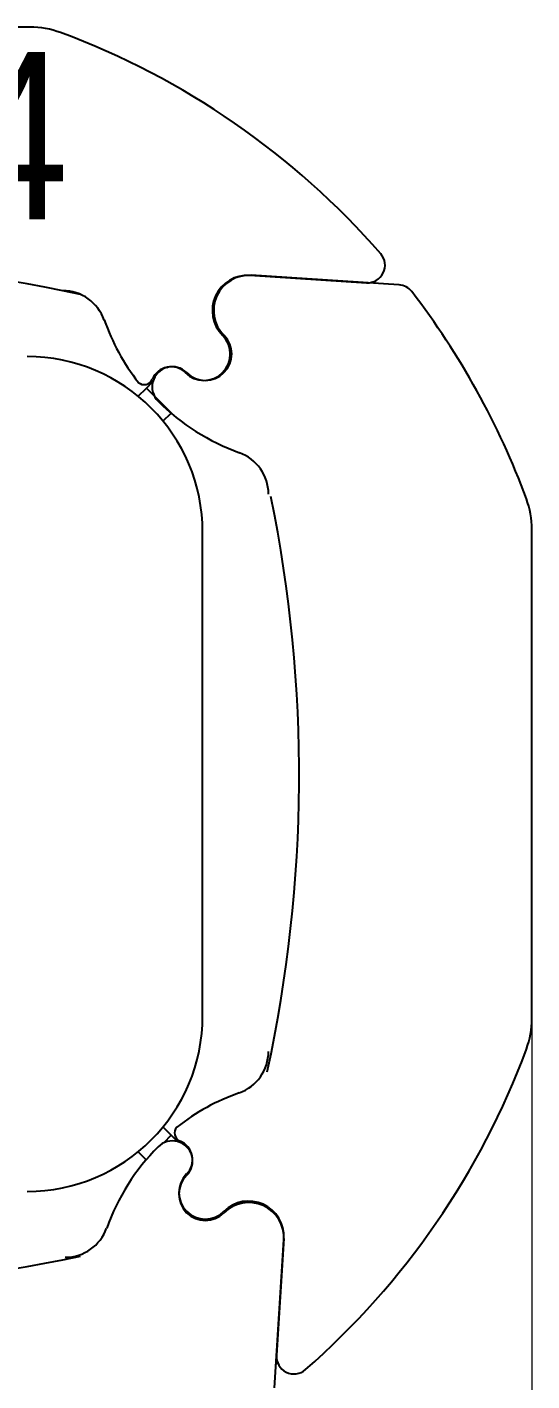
# Model space of a CAD drawing. Header units: millimetres. Extents: x -1706 to 867, y -1571 to 896.
# Drawn here: x 258 to 867, y -738 to 896 of the extents above; entities that cross this region are included whole.
import ezdxf

# ---------------------------------------------------------------- set-up
doc = ezdxf.new("R2010")
doc.units = ezdxf.units.MM
for name, color, linetype in [('DIKOM_АРТИКУЛ', 7, 'Continuous'), ('DIKOM_ОБЪЕКТ', 7, 'Continuous'), ('DIKOM_РАЗМЕР_ОБЪЕКТА', 7, 'Continuous')]:
    doc.layers.add(name, color=color, linetype=linetype)
doc.styles.add('style1', font='arial.ttf', dxfattribs={"width": 0.8})
doc.dimstyles.new('1-50', dxfattribs={"dimtxt": 300, "dimasz": 200, "dimexe": 100, "dimexo": 0, "dimgap": 100, "dimtad": 1, "dimdec": 0, "dimtxsty": 'style1', "dimcen": 0, "dimclrd": 7, "dimclre": 7, "dimadec": 1, "dimazin": 2, "dimtfac": 1, "dimtdec": 0, "dimtmove": 0, "dimatfit": 3, "dimfxl": 0, "dimlwd": 25, "dimlwe": 18, "dimarcsym": 0})

# ---------------------------------------------------------------- blocks, each defined once
blk = doc.blocks.new('*D116')
at = {"layer": 'Defpoints', "color": 0, "transparency": 16777216}
for p in [(-935.3, -5.3), (867.5, -5.3), (867.5, -1470.8)]:
    blk.add_point(p, dxfattribs=at)
at = {"layer": 'DIKOM_РАЗМЕР_ОБЪЕКТА', "color": 7, "lineweight": 18, "transparency": 16777216}
for p, q in [((-935.3, -5.3), (-935.3, -1570.8)), ((867.5, -5.3), (867.5, -1570.8))]:
    blk.add_line(p, q, dxfattribs=at)
at = {"layer": 'DIKOM_РАЗМЕР_ОБЪЕКТА', "color": 7, "lineweight": 25, "transparency": 16777216}
blk.add_line((-735.3, -1470.8), (667.5, -1470.8), dxfattribs=at)
at = {"layer": 'DIKOM_РАЗМЕР_ОБЪЕКТА', "color": 7, "transparency": 16777216}
for points in [[(-735.3, -1437.5), (-735.3, -1504.1), (-935.3, -1470.8)], [(667.5, -1437.5), (667.5, -1504.1), (867.5, -1470.8)]]:
    blk.add_solid(points, dxfattribs=at)
at = {"layer": 'DIKOM_РАЗМЕР_ОБЪЕКТА', "color": 0, "transparency": 16777216, "insert": (-33.9, -1217.6), "char_height": 300, "attachment_point": 5, "style": 'style1'}
blk.add_mtext('1800', dxfattribs=at)

msp = doc.modelspace()

# ---------------------------------------------------------------- linework, layer by layer
at = {"layer": 'DIKOM_ОБЪЕКТ'}
for p, q in [((261.3, 896.1), (-329.1, 896.1)), ((526.6, 596.5), (667.5, 587.5)), ((706.9, 585.1), (528.2, 596.5)), ((678.6, 586.9), (676.6, 588.9)), ((483.3, 541.9), (484.6, 543.2)), ((503.2, 501.8), (504.8, 503.4)), ((426.7, 485.3), (427.2, 485.8)), ((391.9, 450.5), (401.9, 460.5)), ((401.9, 460.5), (409.8, 468.4)), ((411.4, 451.1), (401.9, 460.5)), ((431.9, 430.5), (401.9, 460.5)), ((421.9, 420.5), (431.6, 430.2)), ((469.8, -296.9), (469.8, 286.3)), ((867.5, -300.5), (867.5, 289.9)), ((421.9, -431.2), (431.9, -441.1)), ((431.9, -441.1), (422.5, -450.6)), ((431.9, -441.1), (439.8, -449)), ((391.9, -461.2), (401.6, -470.8)), ((456.7, -465.9), (457.2, -466.4)), ((513.3, -522.5), (514.6, -523.8)), ((473.2, -542.4), (474.8, -544.1)), ((556.5, -746.1), (567.9, -567.5)), ((567.9, -565.8), (558.9, -706.7)), ((558.3, -717.9), (560.3, -715.8))]:
    msp.add_line(p, q, dxfattribs=at)
at = {"layer": 'DIKOM_ОБЪЕКТ', "flags": 128}
for points in [[(505.9, 592.5), (505.8, 592.4), (505.2, 591.4)], [(562.8, -544.4), (563.8, -545), (563.9, -545.1)]]:
    msp.add_lwpolyline(points, dxfattribs=at)
at = {"layer": 'DIKOM_ОБЪЕКТ'}
for centre, radius, start, end in [((261.3, 790), 106, 69.6359, 90), ((-33.9, -5.3), 954.4, 41.1417, 69.6359), ((668.9, 608.7), 21.2, 266.3598, 41.1417), ((-35.4, -1069.9), 1681.8, 77.7219, 101.5354), ((523.9, 554.1), 42.4, 86.3598, 225), ((525.5, 554.1), 42.4, 86.3598, 225), ((300.9, 524.9), 53, 19.4987, 90), ((705.6, 563.9), 21.2, 37.589, 86.3598), ((-33.9, -5.3), 954.4, 20.3641, 37.589), ((603.5, 632.1), 268, 199.4987, 217.9478), ((471.3, 501.6), 31.9, 225, 45), ((473, 501.6), 31.9, 225, 45), ((257.7, 286.3), 212.1, 0, 90), ((433.2, 461.8), 24.4, 45, 225.0004), ((431.6, 461.8), 24.4, 45, 157.5929), ((399.2, 475.2), 10.6, 227.9641, 337.5929), ((603.5, 632.1), 265.1, 225.0004, 250.3178), ((496.3, 332.5), 53, 0, 70.3178), ((-1095.5, -6.9), 1681.8, 347.7219, 11.5354), ((761.4, 289.9), 106, 0, 20.3641), ((257.7, -296.9), 212.1, 270, 0), ((761.4, -300.5), 106, 339.6359, 0), ((496.3, -340.1), 53, 289.4987, 0), ((-33.9, -5.3), 954.4, 311.1417, 339.6359), ((603.5, -642.7), 268, 109.4987, 127.9478), ((446.5, -438.5), 10.6, 137.9641, 247.5929), ((603.5, -642.7), 265.1, 135.0004, 160.3178), ((433.2, -472.4), 24.4, 315, 135.0004), ((433.2, -470.8), 24.4, 315, 67.5929), ((473, -510.5), 31.9, 135, 315), ((473, -512.2), 31.9, 135, 315), ((525.5, -563.1), 42.4, 356.3598, 135), ((525.5, -564.8), 42.4, 356.3598, 135), ((303.9, -535.5), 53, 270, 340.3178), ((-35.4, 1056.3), 1681.8, 258.4646, 282.2781), ((580.1, -708.1), 21.2, 176.3598, 311.1417)]:
    msp.add_arc(centre, radius, start, end, dxfattribs=at)

# ---------------------------------------------------------------- texts
at = {"layer": 'DIKOM_АРТИКУЛ', "insert": (-382.7, 866.2), "char_height": 202.19, "width": 2732.336, "attachment_point": 1, "style": 'style1'}
msp.add_mtext('{\\fArial|b0|i0|c204|p34;СТ}-1.{\\fArial|b0|i0|c204|p34;4}', dxfattribs=at)

# ---------------------------------------------------------------- dimensions: what is measured, and where the dimension line sits
at = {"layer": 'DIKOM_РАЗМЕР_ОБЪЕКТА'}
dim = msp.add_linear_dim(base=(867.5, -1470.8), p1=(-935.3, -5.3), p2=(867.5, -5.3), text='1800', dimstyle='1-50', dxfattribs=at)
dim.commit()
dim.dimension.update_dxf_attribs({"geometry": '*D116', "text_midpoint": (-33.9, -1217.6)})

doc.saveas('drawing.dxf')
